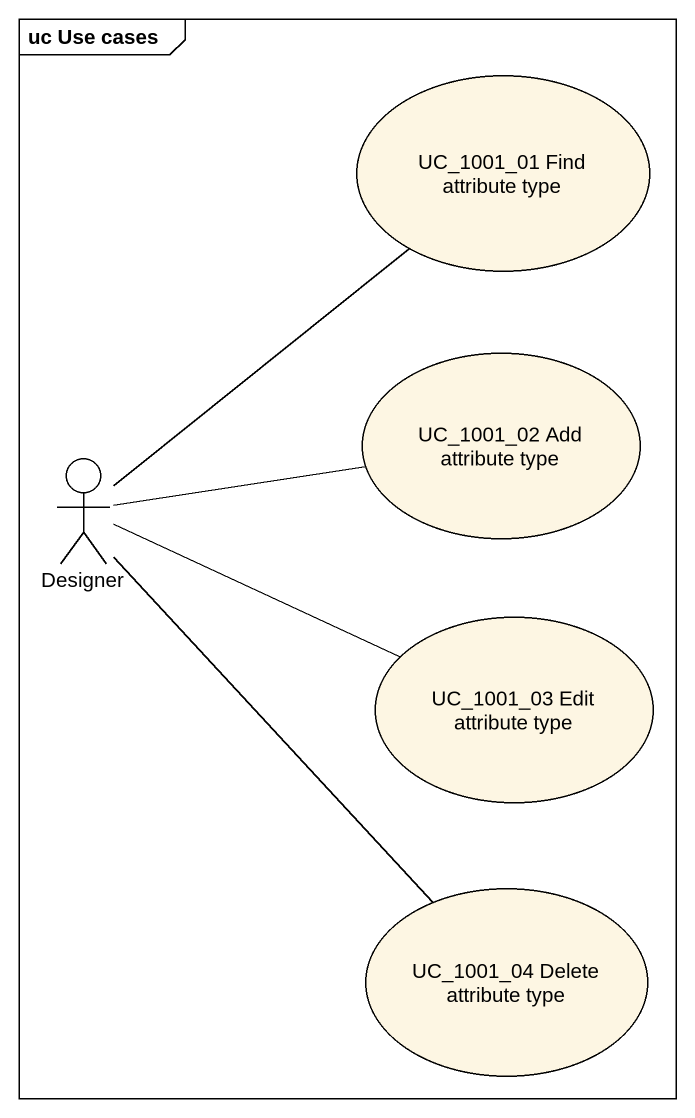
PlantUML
@startuml
mainframe uc Use cases
usecase "UC_1001_01 Find attribute type" as UC_1001_01_Find_attribute
usecase "UC_1001_02 Add attribute type" as UC_1001_02_Add_attribute
actor Designer
usecase "UC_1001_03 Edit attribute type" as UC_1001_03_Edit_attribute
usecase "UC_1001_04 Delete attribute type" as UC_1001_04_Delete_attribute
Designer -up- UC_1001_01_Find_attribute
Designer -right- UC_1001_02_Add_attribute
Designer -right- UC_1001_03_Edit_attribute
Designer -- UC_1001_04_Delete_attribute
@enduml
